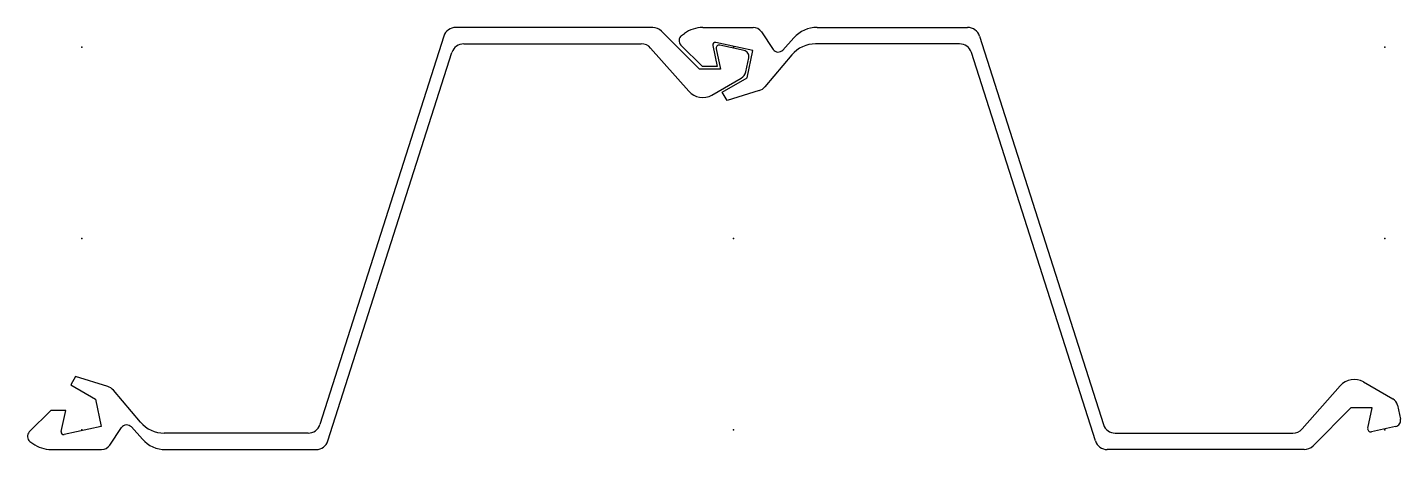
# Model space of a CAD drawing. Extents: x -44 to 1063, y -170 to 170.
import ezdxf

# ---------------------------------------------------------------- set-up
doc = ezdxf.new("R2010")
doc.units = 0
doc.header["$MEASUREMENT"] = 0
doc.layers.get('0').update_dxf_attribs({"color": 5, "linetype": 'CONTINUOUS'})

msp = doc.modelspace()

# ---------------------------------------------------------------- linework, layer by layer
at = {"linetype": 'Continuous'}
for p, q in [((459.95786, 170), (301.23392, 170)), ((497.60001, 136.5), (467.02893, 167.07108)), ((500.35294, 170), (540.91638, 170)), ((547.54865, 166.4736), (557.05157, 152.38516)), ((592.39972, 170), (713.76611, 170)), ((291.70792, 163.04231), (191.78207, -149.84232)), ((307.7439, 156.8), (450.80545, 156.8)), ((500, 138.5), (482.64343, 155.85655)), ((483.20511, 163.41156), (485.48358, 165.09732)), ((508.34872, 155.48274), (512, 138.5)), ((540.70001, 151.5), (510.71902, 157.8596)), ((533.60236, 151.54205), (514.07587, 155.69662)), ((564.91223, 151.83527), (573.8222, 161.72949)), ((707.2561, 156.8), (591.28314, 156.8)), ((723.29205, 163.04231), (823.2179, -149.84232)), ((198.29207, -163.04231), (298.21793, 149.84232)), ((458.30588, 153.41391), (488.98032, 118.62801)), ((511.11145, 152.72588), (514.59998, 136.5)), ((535.04462, 134.37477), (537.45081, 145.60388)), ((536, 129.5), (540.70001, 151.5)), ((572.21106, 147.96346), (550.44745, 122.28347)), ((816.70795, -163.04231), (716.7821, 149.84232)), ((514.59998, 136.5), (497.60001, 136.5)), ((512, 138.5), (500, 138.5)), ((507.7316, 115.55889), (531.22253, 129.12302)), ((516, 118), (536, 129.5)), ((520, 111.07), (516, 118)), ((545.82532, 119.21156), (520, 111.07)), ((-5, -111.07), (-9, -118)), ((-9, -118), (11, -129.5)), ((20.82529, -119.21156), (-5, -111.07)), ((983.30585, -153.41391), (1013.98029, -118.62801)), ((1032.73157, -115.55889), (1056.22253, -129.12302)), ((11, -129.5), (15.7, -151.5)), ((47.21107, -147.96346), (25.44743, -122.28347)), ((-25, -138.5), (-42.35656, -155.85655)), ((-13, -138.5), (-25, -138.5)), ((-16.65129, -155.48274), (-13, -138.5)), ((1022.59998, -136.5), (992.02893, -167.07108)), ((1039.59998, -136.5), (1022.59998, -136.5)), ((1036.11145, -152.72588), (1039.59998, -136.5)), ((1060.04456, -134.37477), (1062.45081, -145.60388)), ((15.7, -151.5), (-14.28096, -157.8596)), ((22.54863, -166.4736), (32.05156, -152.38516)), ((39.91223, -151.83527), (48.82221, -161.72949)), ((1058.60242, -151.54205), (1039.07581, -155.69662)), ((-41.7949, -163.41156), (-39.51643, -165.09732)), ((182.25609, -156.8), (66.28312, -156.8)), ((832.7439, -156.8), (975.80548, -156.8)), ((-24.64708, -170), (15.91637, -170)), ((67.39973, -170), (188.7661, -170)), ((984.95789, -170), (826.23389, -170))]:
    msp.add_line(p, q, dxfattribs=at)
for centre, radius, start, end in [((301.23392, 160), 10, 90, 162.28811), ((459.95786, 160), 10, 45, 90), ((500.35294, 145), 25, 90, 126.49654), ((540.91638, 162), 8, 34.0005, 90), ((592.39972, 145), 25, 90, 137.99621), ((713.76611, 160), 10, 17.71199, 90), ((307.7439, 146.8), 10, 90, 162.28806), ((450.80545, 146.8), 10, 41.40598, 90), ((486.17899, 159.39209), 5, 126.49655, 224.99988), ((510.30402, 155.90314), 2, 78.02385, 192.13408), ((513.5556, 153.25136), 2.5, 77.98865, 192.13364), ((591.28314, 131.8), 25, 90, 139.71896), ((707.2561, 146.8), 10, 17.71189, 90), ((532.56183, 146.65152), 5, 347.90524, 77.98865), ((561.19672, 155.18117), 5, 214.00068, 317.99628), ((527.22217, 136.05101), 8, 300.00302, 347.90524), ((542.8186, 128.74886), 10, 287.49791, 319.71899), ((500.23093, 128.54889), 15, 221.4061, 300.00295), ((17.81861, -128.74886), 10, 40.28112, 72.50227), ((1025.23096, -128.54889), 15, 59.99725, 138.59406), ((1052.22217, -136.05101), 8, 12.09485, 59.99698), ((36.19672, -155.18117), 5, 42.00381, 145.99946), ((66.28312, -131.8), 25, 220.28109, 270), ((182.25609, -146.8), 10, 270, 342.28809), ((832.7439, -146.8), 10, 197.71189, 270), ((975.80548, -146.8), 10, 270, 318.59379), ((1038.55554, -153.25136), 2.5, 167.86607, 282.01135), ((1057.56177, -146.65152), 5, 282.01272, 12.09461), ((-38.82103, -159.39209), 5, 134.99997, 233.50352), ((-24.64708, -145), 25, 233.50346, 270), ((-14.69597, -155.90314), 2, 167.86608, 281.97615), ((67.39973, -145), 25, 222.00379, 270), ((188.7661, -160), 10, 270, 342.28806), ((826.23389, -160), 10, 197.71199, 270), ((15.91637, -162), 8, 270, 325.9995), ((984.95789, -160), 10, 270, 314.99988)]:
    msp.add_arc(centre, radius, start, end, dxfattribs=at)
for p in [(0, 154), (525, 154), (1050, 154), (0, 0), (525, 0), (1050, 0), (0, -154), (525, -154), (1050, -154)]:
    msp.add_point(p, dxfattribs=at)

doc.saveas('drawing.dxf')
